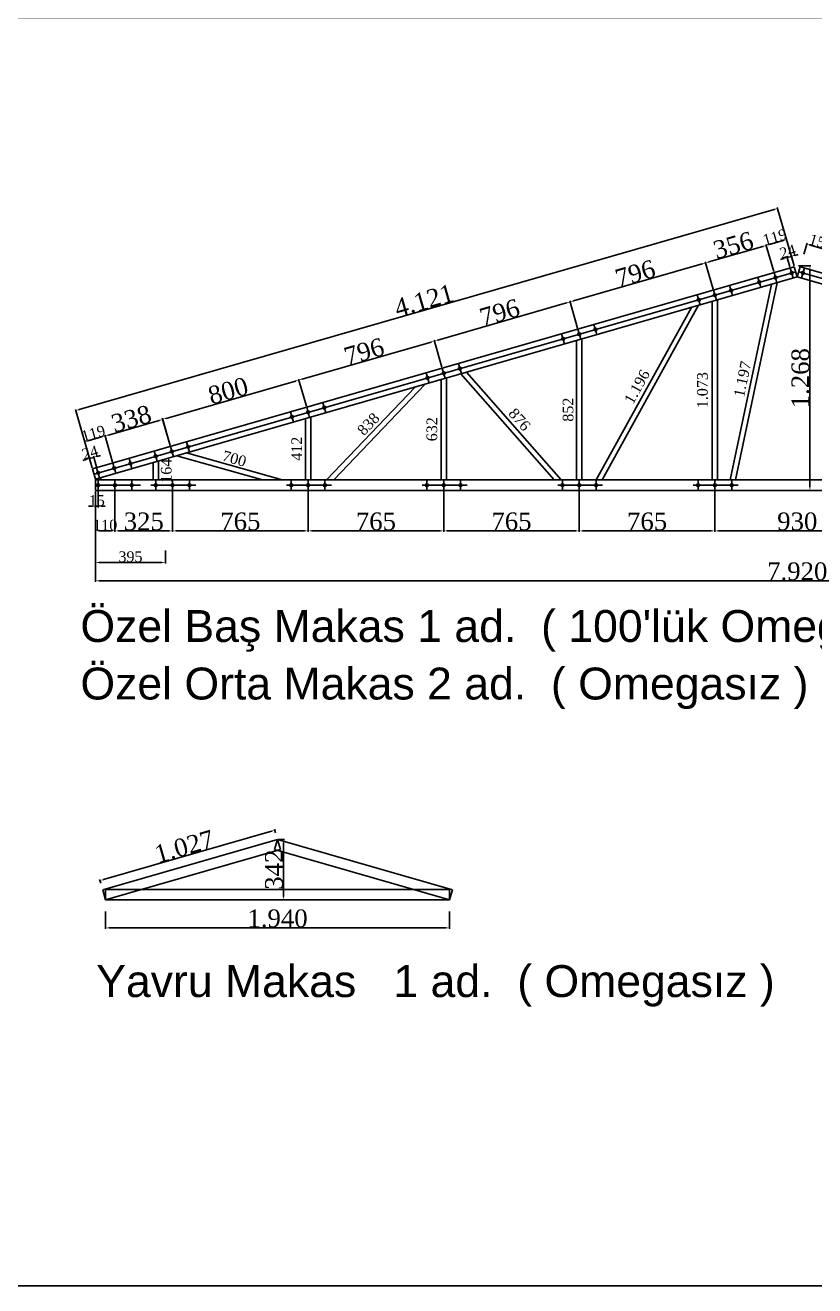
# Model space of a CAD drawing. Header units: millimetres. Extents: x 204298 to 220821, y -217696 to -203281.
# Drawn here: x 210951 to 215406, y -217696 to -210581 of the extents above; entities that cross this region are included whole.
import ezdxf

# ---------------------------------------------------------------- set-up
doc = ezdxf.new("R2010")
doc.units = ezdxf.units.MM
doc.header["$MEASUREMENT"] = 0
for name, color, linetype in [('Block1', 255, 'Continuous'), ('ZEMİN', 191, 'Continuous'), ('ÖLÇÜLENDİRME', 121, 'Continuous')]:
    doc.layers.add(name, color=color, linetype=linetype)
doc.styles.add('133', font='times.ttf')
doc.styles.get("Standard").update_dxf_attribs({"font": 'arial.ttf'})
doc.dimstyles.new('MAKAS', dxfattribs={"dimscale": 20, "dimtxt": 1.3, "dimasz": 1, "dimexe": 0.3, "dimexo": 0.3, "dimgap": 0.1, "dimtad": 1, "dimrnd": 1, "dimzin": 12, "dimdsep": 46, "dimlunit": 6, "dimtxsty": '133', "dimcen": 0.8, "dimdle": 0.0005, "dimclrd": 4, "dimclre": 6, "dimclrt": 2, "dimazin": 3, "dimtfac": 1, "dimtmove": 0, "dimatfit": 2, "dimldrblk": 'DOTSMALL', "dimfxl": 0, "dimtolj": 1, "dimtzin": 0, "dimarcsym": 0})
doc.dimstyles.new('makas 1', dxfattribs={"dimscale": 20, "dimtxt": 3, "dimasz": 1.2, "dimexe": 0.3, "dimexo": 0.3, "dimgap": 0.1, "dimtad": 1, "dimrnd": 1, "dimzin": 12, "dimdsep": 46, "dimlunit": 6, "dimtxsty": '133', "dimblk": 'NONE', "dimcen": 0.8, "dimdle": 0.0005, "dimse1": 1, "dimse2": 1, "dimsd1": 1, "dimsd2": 1, "dimclrd": 105, "dimclre": 42, "dimclrt": 2, "dimazin": 3, "dimtfac": 1, "dimtmove": 0, "dimatfit": 2, "dimldrblk": 'NONE', "dimfxl": 0, "dimtolj": 1, "dimtzin": 0, "dimarcsym": 0})

# ---------------------------------------------------------------- blocks, each defined once
blk = doc.blocks.new('*D7314')
at = {"layer": 'Defpoints', "color": 0}
for p in [(211330.6, -213085.2), (211337, -213020), (211353.9, -213078.4)]:
    blk.add_point(p, dxfattribs=at)
at = {"layer": 'ÖLÇÜLENDİRME', "color": 6, "lineweight": -2, "ltscale": 0.5}
for p, q in [((211352.2, -213072.7), (211335.3, -213014.2)), ((211328.9, -213079.4), (211312, -213020.9))]:
    blk.add_line(p, q, dxfattribs=at)
at = {"layer": 'ÖLÇÜLENDİRME', "color": 4, "lineweight": -2, "ltscale": 0.5}
for p, q in [((211356.2, -213014.4), (211375.4, -213008.9)), ((211294.5, -213032.2), (211275.3, -213037.8)), ((211313.7, -213026.7), (211337, -213020))]:
    blk.add_line(p, q, dxfattribs=at)
at = {"layer": 'ÖLÇÜLENDİRME', "color": 4}
for points in [[(211355.3, -213011.2), (211357.2, -213017.6), (211337, -213020)], [(211295.4, -213035.4), (211293.6, -213029), (211313.7, -213026.7)]]:
    blk.add_solid(points, dxfattribs=at)
at = {"layer": 'ÖLÇÜLENDİRME', "color": 2, "insert": (211316.5, -212992.6), "char_height": 60, "attachment_point": 5, "rotation": 16.0764, "style": '133'}
blk.add_mtext('\\A1;24', dxfattribs=at)
blk = doc.blocks.new('_DotSmall')
at = {"color": 0, "linetype": 'ByBlock', "const_width": 0.5}
blk.add_lwpolyline([(-0.0625, 0, 1), (0.0625, 0, 1)], format="xyb", close=True, dxfattribs=at)
blk = doc.blocks.new('*D7315')
at = {"layer": 'Defpoints', "color": 0}
for p in [(211401.1, -212899.5), (211330.6, -213085.2), (211445.1, -213052.1)]:
    blk.add_point(p, dxfattribs=at)
at = {"layer": 'ÖLÇÜLENDİRME', "color": 6, "lineweight": -2, "ltscale": 0.5}
for p, q in [((211328.9, -213079.4), (211284.9, -212926.7)), ((211443.5, -213046.4), (211399.5, -212893.7))]:
    blk.add_line(p, q, dxfattribs=at)
at = {"layer": 'ÖLÇÜLENDİRME', "color": 4, "lineweight": -2, "ltscale": 0.5}
blk.add_line((211305.8, -212927), (211381.9, -212905), dxfattribs=at)
at = {"layer": 'ÖLÇÜLENDİRME', "color": 4}
for points in [[(211304.8, -212923.7), (211306.7, -212930.2), (211286.6, -212932.5)], [(211382.9, -212908.2), (211381, -212901.8), (211401.1, -212899.5)]]:
    blk.add_solid(points, dxfattribs=at)
at = {"layer": 'ÖLÇÜLENDİRME', "color": 2, "insert": (211334.8, -212884.7), "char_height": 60, "attachment_point": 5, "rotation": 16.0764, "style": '133'}
blk.add_mtext('\\A1;119', dxfattribs=at)
blk = doc.blocks.new('*D7316')
at = {"layer": 'Defpoints', "color": 0}
for p in [(211726.1, -212805.8), (211770.1, -212958.5), (211445.1, -213052.1)]:
    blk.add_point(p, dxfattribs=at)
at = {"layer": 'ÖLÇÜLENDİRME', "color": 6, "lineweight": -2, "ltscale": 0.5}
for p, q in [((211768.5, -212952.7), (211724.5, -212800)), ((211443.5, -213046.4), (211399.5, -212893.7))]:
    blk.add_line(p, q, dxfattribs=at)
at = {"layer": 'ÖLÇÜLENDİRME', "color": 4, "lineweight": -2, "ltscale": 0.5}
blk.add_line((211420.4, -212893.9), (211706.9, -212811.3), dxfattribs=at)
at = {"layer": 'ÖLÇÜLENDİRME', "color": 4}
for points in [[(211707.9, -212814.5), (211706, -212808.1), (211726.1, -212805.8)], [(211419.4, -212890.7), (211421.3, -212897.1), (211401.1, -212899.5)]]:
    blk.add_solid(points, dxfattribs=at)
at = {"layer": 'ÖLÇÜLENDİRME', "color": 2, "insert": (211549, -212801.9), "char_height": 100, "attachment_point": 5, "rotation": 16.0764, "style": '133'}
blk.add_mtext('\\A1;338', dxfattribs=at)
blk = doc.blocks.new('*D7317')
at = {"layer": 'Defpoints', "color": 0}
for p in [(212494.8, -212583.9), (212538.9, -212736.9), (211770.1, -212958.5)]:
    blk.add_point(p, dxfattribs=at)
at = {"layer": 'ÖLÇÜLENDİRME', "color": 4, "lineweight": -2, "ltscale": 0.5}
blk.add_line((211745.3, -212799.9), (212475.5, -212589.4), dxfattribs=at)
at = {"layer": 'ÖLÇÜLENDİRME', "color": 6, "lineweight": -2, "ltscale": 0.5}
for p, q in [((212537.2, -212731.2), (212493.1, -212578.1)), ((211768.5, -212952.7), (211724.4, -212799.7))]:
    blk.add_line(p, q, dxfattribs=at)
at = {"layer": 'ÖLÇÜLENDİRME', "color": 4}
for points in [[(212476.5, -212592.6), (212474.6, -212586.2), (212494.8, -212583.9)], [(211744.3, -212796.7), (211746.2, -212803.1), (211726, -212805.4)]]:
    blk.add_solid(points, dxfattribs=at)
at = {"layer": 'ÖLÇÜLENDİRME', "color": 2, "insert": (212095.8, -212644), "char_height": 100, "attachment_point": 5, "rotation": 16.0764, "style": '133'}
blk.add_mtext('\\A1;800', dxfattribs=at)
blk = doc.blocks.new('*D7318')
at = {"layer": 'Defpoints', "color": 0}
for p in [(213259.8, -212363.4), (213303.9, -212516.5), (212538.9, -212736.9)]:
    blk.add_point(p, dxfattribs=at)
at = {"layer": 'ÖLÇÜLENDİRME', "color": 4, "lineweight": -2, "ltscale": 0.5}
blk.add_line((212514, -212578.3), (213240.5, -212369), dxfattribs=at)
at = {"layer": 'ÖLÇÜLENDİRME', "color": 6, "lineweight": -2, "ltscale": 0.5}
for p, q in [((213302.2, -212510.7), (213258.1, -212357.7)), ((212537.2, -212731.2), (212493.1, -212578.1))]:
    blk.add_line(p, q, dxfattribs=at)
at = {"layer": 'ÖLÇÜLENDİRME', "color": 4}
for points in [[(213241.5, -212372.2), (213239.6, -212365.8), (213259.8, -212363.4)], [(212513, -212575.1), (212514.9, -212581.6), (212494.8, -212583.9)]]:
    blk.add_solid(points, dxfattribs=at)
at = {"layer": 'ÖLÇÜLENDİRME', "color": 2, "insert": (212862.6, -212422.8), "char_height": 100, "attachment_point": 5, "rotation": 16.0764, "style": '133'}
blk.add_mtext('\\A1;796', dxfattribs=at)
blk = doc.blocks.new('*D7319')
at = {"layer": 'Defpoints', "color": 0}
for p in [(214024.8, -212143), (214068.9, -212296), (213303.9, -212516.5)]:
    blk.add_point(p, dxfattribs=at)
at = {"layer": 'ÖLÇÜLENDİRME', "color": 4, "lineweight": -2, "ltscale": 0.5}
blk.add_line((213279, -212357.9), (214005.5, -212148.5), dxfattribs=at)
at = {"layer": 'ÖLÇÜLENDİRME', "color": 6, "lineweight": -2, "ltscale": 0.5}
for p, q in [((214067.2, -212290.2), (214023.1, -212137.2)), ((213302.2, -212510.7), (213258.1, -212357.7))]:
    blk.add_line(p, q, dxfattribs=at)
at = {"layer": 'ÖLÇÜLENDİRME', "color": 4}
for points in [[(214006.5, -212151.7), (214004.6, -212145.3), (214024.8, -212143)], [(213278, -212354.7), (213279.9, -212361.1), (213259.8, -212363.4)]]:
    blk.add_solid(points, dxfattribs=at)
at = {"layer": 'ÖLÇÜLENDİRME', "color": 2, "insert": (213627.6, -212202.4), "char_height": 100, "attachment_point": 5, "rotation": 16.0764, "style": '133'}
blk.add_mtext('\\A1;796', dxfattribs=at)
blk = doc.blocks.new('*D7320')
at = {"layer": 'Defpoints', "color": 0}
for p in [(214789.8, -211922.5), (214833.9, -212075.5), (214068.9, -212296)]:
    blk.add_point(p, dxfattribs=at)
at = {"layer": 'ÖLÇÜLENDİRME', "color": 4, "lineweight": -2, "ltscale": 0.5}
blk.add_line((214044, -212137.4), (214770.5, -211928), dxfattribs=at)
at = {"layer": 'ÖLÇÜLENDİRME', "color": 6, "lineweight": -2, "ltscale": 0.5}
for p, q in [((214832.2, -212069.8), (214788.1, -211916.7)), ((214067.2, -212290.2), (214023.1, -212137.2))]:
    blk.add_line(p, q, dxfattribs=at)
at = {"layer": 'ÖLÇÜLENDİRME', "color": 4}
for points in [[(214771.5, -211931.2), (214769.6, -211924.8), (214789.8, -211922.5)], [(214043, -212134.2), (214044.9, -212140.6), (214024.8, -212143)]]:
    blk.add_solid(points, dxfattribs=at)
at = {"layer": 'ÖLÇÜLENDİRME', "color": 2, "insert": (214392.6, -211981.9), "char_height": 100, "attachment_point": 5, "rotation": 16.0764, "style": '133'}
blk.add_mtext('\\A1;796', dxfattribs=at)
blk = doc.blocks.new('*D7321')
at = {"layer": 'Defpoints', "color": 0}
for p in [(215131.9, -211823.9), (215176, -211977), (214833.9, -212075.5)]:
    blk.add_point(p, dxfattribs=at)
at = {"layer": 'ÖLÇÜLENDİRME', "color": 4, "lineweight": -2, "ltscale": 0.5}
blk.add_line((214809, -211917), (215112.6, -211829.4), dxfattribs=at)
at = {"layer": 'ÖLÇÜLENDİRME', "color": 6, "lineweight": -2, "ltscale": 0.5}
for p, q in [((215174.3, -211971.2), (215130.2, -211818.1)), ((214832.2, -212069.8), (214788.1, -211916.7))]:
    blk.add_line(p, q, dxfattribs=at)
at = {"layer": 'ÖLÇÜLENDİRME', "color": 4}
for points in [[(215113.6, -211832.6), (215111.7, -211826.2), (215131.9, -211823.9)], [(214808, -211913.8), (214809.9, -211920.2), (214789.8, -211922.5)]]:
    blk.add_solid(points, dxfattribs=at)
at = {"layer": 'ÖLÇÜLENDİRME', "color": 2, "insert": (214946.2, -211822.5), "char_height": 100, "attachment_point": 5, "rotation": 16.0764, "style": '133'}
blk.add_mtext('\\A1;356', dxfattribs=at)
blk = doc.blocks.new('*D7322')
at = {"layer": 'Defpoints', "color": 0}
for p in [(215246.6, -211791.3), (215290.6, -211943.9), (215176, -211977)]:
    blk.add_point(p, dxfattribs=at)
at = {"layer": 'ÖLÇÜLENDİRME', "color": 4, "lineweight": -2, "ltscale": 0.5}
blk.add_line((215151.2, -211818.7), (215227.3, -211796.8), dxfattribs=at)
at = {"layer": 'ÖLÇÜLENDİRME', "color": 6, "lineweight": -2, "ltscale": 0.5}
for p, q in [((215288.9, -211938.2), (215244.9, -211785.5)), ((215174.3, -211971.2), (215130.3, -211818.5))]:
    blk.add_line(p, q, dxfattribs=at)
at = {"layer": 'ÖLÇÜLENDİRME', "color": 4}
for points in [[(215228.3, -211800), (215226.4, -211793.6), (215246.6, -211791.3)], [(215150.3, -211815.5), (215152.1, -211821.9), (215132, -211824.3)]]:
    blk.add_solid(points, dxfattribs=at)
at = {"layer": 'ÖLÇÜLENDİRME', "color": 2, "insert": (215180.2, -211776.5), "char_height": 60, "attachment_point": 5, "rotation": 16.0764, "style": '133'}
blk.add_mtext('\\A1;119', dxfattribs=at)
blk = doc.blocks.new('*D7323')
at = {"layer": 'Defpoints', "color": 0}
for p in [(215273.7, -211885.5), (215290.6, -211943.9), (215267.2, -211950.6)]:
    blk.add_point(p, dxfattribs=at)
at = {"layer": 'ÖLÇÜLENDİRME', "color": 4, "lineweight": -2, "ltscale": 0.5}
for p, q in [((215292.9, -211879.9), (215312.1, -211874.4)), ((215231.2, -211897.7), (215212, -211903.3)), ((215250.4, -211892.2), (215273.7, -211885.5))]:
    blk.add_line(p, q, dxfattribs=at)
at = {"layer": 'ÖLÇÜLENDİRME', "color": 6, "lineweight": -2, "ltscale": 0.5}
for p, q in [((215265.6, -211944.9), (215248.7, -211886.4)), ((215288.9, -211938.2), (215272, -211879.7))]:
    blk.add_line(p, q, dxfattribs=at)
at = {"layer": 'ÖLÇÜLENDİRME', "color": 4}
for points in [[(215292, -211876.7), (215293.8, -211883.1), (215273.7, -211885.5)], [(215232.1, -211900.9), (215230.3, -211894.5), (215250.4, -211892.2)]]:
    blk.add_solid(points, dxfattribs=at)
at = {"layer": 'ÖLÇÜLENDİRME', "color": 2, "insert": (215253.2, -211858.1), "char_height": 60, "attachment_point": 5, "rotation": 16.0764, "style": '133'}
blk.add_mtext('\\A1;24', dxfattribs=at)
blk = doc.blocks.new('*D7324')
at = {"layer": 'Defpoints', "color": 0}
for p in [(215290.6, -211943.9), (211235.7, -212756), (211330.6, -213085.2)]:
    blk.add_point(p, dxfattribs=at)
at = {"layer": 'ÖLÇÜLENDİRME', "color": 4, "lineweight": -2, "ltscale": 0.5}
blk.add_line((215176.5, -211620.4), (211254.9, -212750.5), dxfattribs=at)
at = {"layer": 'ÖLÇÜLENDİRME', "color": 6, "lineweight": -2, "ltscale": 0.5}
for p, q in [((215288.9, -211938.2), (215194, -211609)), ((211328.9, -213079.4), (211234, -212750.3))]:
    blk.add_line(p, q, dxfattribs=at)
at = {"layer": 'ÖLÇÜLENDİRME', "color": 4}
for points in [[(215177.4, -211623.6), (215175.6, -211617.1), (215195.7, -211614.8)], [(211254, -212747.3), (211255.8, -212753.7), (211235.7, -212756)]]:
    blk.add_solid(points, dxfattribs=at)
at = {"layer": 'ÖLÇÜLENDİRME', "color": 2, "insert": (213201.1, -212134.6), "char_height": 100, "attachment_point": 5, "rotation": 16.0764, "style": '133'}
blk.add_mtext('\\A1;4.121', dxfattribs=at)
blk = doc.blocks.new('*D7325')
at = {"layer": 'Defpoints', "color": 0}
for p in [(211347.2, -213207.3), (211362.2, -213207.3), (211362.2, -213296.2)]:
    blk.add_point(p, dxfattribs=at)
at = {"layer": 'ÖLÇÜLENDİRME', "color": 6, "lineweight": -2, "ltscale": 0.5}
for p, q in [((211347.2, -213213.3), (211347.2, -213302.2)), ((211362.2, -213213.3), (211362.2, -213302.2))]:
    blk.add_line(p, q, dxfattribs=at)
at = {"layer": 'ÖLÇÜLENDİRME', "color": 4, "lineweight": -2, "ltscale": 0.5}
for p, q in [((211327.2, -213296.2), (211307.2, -213296.2)), ((211347.2, -213296.2), (211362.2, -213296.2)), ((211382.2, -213296.2), (211402.2, -213296.2))]:
    blk.add_line(p, q, dxfattribs=at)
at = {"layer": 'ÖLÇÜLENDİRME', "color": 4}
for points in [[(211327.2, -213299.6), (211327.2, -213292.9), (211347.2, -213296.2)], [(211382.2, -213292.9), (211382.2, -213299.6), (211362.2, -213296.2)]]:
    blk.add_solid(points, dxfattribs=at)
at = {"layer": 'ÖLÇÜLENDİRME', "color": 2, "insert": (211354.7, -213263.8), "char_height": 60, "attachment_point": 5, "style": '133'}
blk.add_mtext('\\A1;15', dxfattribs=at)
blk = doc.blocks.new('*D7326')
at = {"layer": 'Defpoints', "color": 0}
for p in [(211347.2, -213207.3), (211457.2, -213207.3), (211457.2, -213434.9)]:
    blk.add_point(p, dxfattribs=at)
at = {"layer": 'ÖLÇÜLENDİRME', "color": 6, "lineweight": -2, "ltscale": 0.5}
for p, q in [((211347.2, -213213.3), (211347.2, -213440.9)), ((211457.2, -213213.3), (211457.2, -213440.9))]:
    blk.add_line(p, q, dxfattribs=at)
at = {"layer": 'ÖLÇÜLENDİRME', "color": 4, "lineweight": -2, "ltscale": 0.5}
blk.add_line((211367.2, -213434.9), (211437.2, -213434.9), dxfattribs=at)
at = {"layer": 'ÖLÇÜLENDİRME', "color": 4}
for points in [[(211367.2, -213431.6), (211367.2, -213438.2), (211347.2, -213434.9)], [(211437.2, -213438.2), (211437.2, -213431.6), (211457.2, -213434.9)]]:
    blk.add_solid(points, dxfattribs=at)
at = {"layer": 'ÖLÇÜLENDİRME', "color": 2, "insert": (211402.2, -213402.4), "char_height": 60, "attachment_point": 5, "style": '133'}
blk.add_mtext('\\A1;110', dxfattribs=at)
blk = doc.blocks.new('*D7327')
at = {"layer": 'Defpoints', "color": 0}
for p in [(211457.2, -213207.3), (211782.2, -213207.3), (211782.2, -213434.9)]:
    blk.add_point(p, dxfattribs=at)
at = {"layer": 'ÖLÇÜLENDİRME', "color": 6, "lineweight": -2, "ltscale": 0.5}
for p, q in [((211457.2, -213213.3), (211457.2, -213440.9)), ((211782.2, -213213.3), (211782.2, -213440.9))]:
    blk.add_line(p, q, dxfattribs=at)
at = {"layer": 'ÖLÇÜLENDİRME', "color": 4, "lineweight": -2, "ltscale": 0.5}
blk.add_line((211477.2, -213434.9), (211762.2, -213434.9), dxfattribs=at)
at = {"layer": 'ÖLÇÜLENDİRME', "color": 4}
for points in [[(211477.2, -213431.6), (211477.2, -213438.2), (211457.2, -213434.9)], [(211762.2, -213438.2), (211762.2, -213431.6), (211782.2, -213434.9)]]:
    blk.add_solid(points, dxfattribs=at)
at = {"layer": 'ÖLÇÜLENDİRME', "color": 2, "insert": (211619.7, -213382.1), "char_height": 100, "attachment_point": 5, "style": '133'}
blk.add_mtext('\\A1;325', dxfattribs=at)
blk = doc.blocks.new('*D7328')
at = {"layer": 'Defpoints', "color": 0}
for p in [(211782.2, -213207.3), (212547.2, -213207.3), (212547.2, -213434.9)]:
    blk.add_point(p, dxfattribs=at)
at = {"layer": 'ÖLÇÜLENDİRME', "color": 6, "lineweight": -2, "ltscale": 0.5}
for p, q in [((211782.2, -213213.3), (211782.2, -213440.9)), ((212547.2, -213213.3), (212547.2, -213440.9))]:
    blk.add_line(p, q, dxfattribs=at)
at = {"layer": 'ÖLÇÜLENDİRME', "color": 4, "lineweight": -2, "ltscale": 0.5}
blk.add_line((211802.2, -213434.9), (212527.2, -213434.9), dxfattribs=at)
at = {"layer": 'ÖLÇÜLENDİRME', "color": 4}
for points in [[(211802.2, -213431.6), (211802.2, -213438.2), (211782.2, -213434.9)], [(212527.2, -213438.2), (212527.2, -213431.6), (212547.2, -213434.9)]]:
    blk.add_solid(points, dxfattribs=at)
at = {"layer": 'ÖLÇÜLENDİRME', "color": 2, "insert": (212164.7, -213382), "char_height": 100, "attachment_point": 5, "style": '133'}
blk.add_mtext('\\A1;765', dxfattribs=at)
blk = doc.blocks.new('*D7329')
at = {"layer": 'Defpoints', "color": 0}
for p in [(212547.2, -213207.3), (213312.2, -213207.3), (213312.2, -213434.9)]:
    blk.add_point(p, dxfattribs=at)
at = {"layer": 'ÖLÇÜLENDİRME', "color": 6, "lineweight": -2, "ltscale": 0.5}
for p, q in [((212547.2, -213213.3), (212547.2, -213440.9)), ((213312.2, -213213.3), (213312.2, -213440.9))]:
    blk.add_line(p, q, dxfattribs=at)
at = {"layer": 'ÖLÇÜLENDİRME', "color": 4, "lineweight": -2, "ltscale": 0.5}
blk.add_line((212567.2, -213434.9), (213292.2, -213434.9), dxfattribs=at)
at = {"layer": 'ÖLÇÜLENDİRME', "color": 4}
for points in [[(212567.2, -213431.6), (212567.2, -213438.2), (212547.2, -213434.9)], [(213292.2, -213438.2), (213292.2, -213431.6), (213312.2, -213434.9)]]:
    blk.add_solid(points, dxfattribs=at)
at = {"layer": 'ÖLÇÜLENDİRME', "color": 2, "insert": (212929.7, -213382), "char_height": 100, "attachment_point": 5, "style": '133'}
blk.add_mtext('\\A1;765', dxfattribs=at)
blk = doc.blocks.new('*D7330')
at = {"layer": 'Defpoints', "color": 0}
for p in [(213312.2, -213207.3), (214077.2, -213207.3), (214077.2, -213434.9)]:
    blk.add_point(p, dxfattribs=at)
at = {"layer": 'ÖLÇÜLENDİRME', "color": 6, "lineweight": -2, "ltscale": 0.5}
for p, q in [((213312.2, -213213.3), (213312.2, -213440.9)), ((214077.2, -213213.3), (214077.2, -213440.9))]:
    blk.add_line(p, q, dxfattribs=at)
at = {"layer": 'ÖLÇÜLENDİRME', "color": 4, "lineweight": -2, "ltscale": 0.5}
blk.add_line((213332.2, -213434.9), (214057.2, -213434.9), dxfattribs=at)
at = {"layer": 'ÖLÇÜLENDİRME', "color": 4}
for points in [[(213332.2, -213431.6), (213332.2, -213438.2), (213312.2, -213434.9)], [(214057.2, -213438.2), (214057.2, -213431.6), (214077.2, -213434.9)]]:
    blk.add_solid(points, dxfattribs=at)
at = {"layer": 'ÖLÇÜLENDİRME', "color": 2, "insert": (213694.7, -213382), "char_height": 100, "attachment_point": 5, "style": '133'}
blk.add_mtext('\\A1;765', dxfattribs=at)
blk = doc.blocks.new('*D7331')
at = {"layer": 'Defpoints', "color": 0}
for p in [(214077.2, -213207.3), (214842.2, -213207.3), (214842.2, -213434.9)]:
    blk.add_point(p, dxfattribs=at)
at = {"layer": 'ÖLÇÜLENDİRME', "color": 6, "lineweight": -2, "ltscale": 0.5}
for p, q in [((214077.2, -213213.3), (214077.2, -213440.9)), ((214842.2, -213213.3), (214842.2, -213440.9))]:
    blk.add_line(p, q, dxfattribs=at)
at = {"layer": 'ÖLÇÜLENDİRME', "color": 4, "lineweight": -2, "ltscale": 0.5}
blk.add_line((214097.2, -213434.9), (214822.2, -213434.9), dxfattribs=at)
at = {"layer": 'ÖLÇÜLENDİRME', "color": 4}
for points in [[(214097.2, -213431.6), (214097.2, -213438.2), (214077.2, -213434.9)], [(214822.2, -213438.2), (214822.2, -213431.6), (214842.2, -213434.9)]]:
    blk.add_solid(points, dxfattribs=at)
at = {"layer": 'ÖLÇÜLENDİRME', "color": 2, "insert": (214459.7, -213382), "char_height": 100, "attachment_point": 5, "style": '133'}
blk.add_mtext('\\A1;765', dxfattribs=at)
blk = doc.blocks.new('*D7332')
at = {"layer": 'Defpoints', "color": 0}
for p in [(214842.2, -213207.3), (215772.2, -213260.7), (215772.2, -213434.9)]:
    blk.add_point(p, dxfattribs=at)
at = {"layer": 'ÖLÇÜLENDİRME', "color": 6, "lineweight": -2, "ltscale": 0.5}
for p, q in [((214842.2, -213213.3), (214842.2, -213440.9)), ((215772.2, -213266.7), (215772.2, -213440.9))]:
    blk.add_line(p, q, dxfattribs=at)
at = {"layer": 'ÖLÇÜLENDİRME', "color": 4, "lineweight": -2, "ltscale": 0.5}
blk.add_line((214862.2, -213434.9), (215752.2, -213434.9), dxfattribs=at)
at = {"layer": 'ÖLÇÜLENDİRME', "color": 4}
for points in [[(214862.2, -213431.6), (214862.2, -213438.2), (214842.2, -213434.9)], [(215752.2, -213438.2), (215752.2, -213431.6), (215772.2, -213434.9)]]:
    blk.add_solid(points, dxfattribs=at)
at = {"layer": 'ÖLÇÜLENDİRME', "color": 2, "insert": (215307.2, -213382), "char_height": 100, "attachment_point": 5, "style": '133'}
blk.add_mtext('\\A1;930', dxfattribs=at)
blk = doc.blocks.new('*D7333')
at = {"layer": 'Defpoints', "color": 0}
for p in [(211347.2, -213539.3), (211742.2, -213539.3), (211742.2, -213613.7)]:
    blk.add_point(p, dxfattribs=at)
at = {"layer": 'ÖLÇÜLENDİRME', "color": 6, "lineweight": -2, "ltscale": 0.5}
for p, q in [((211347.2, -213545.3), (211347.2, -213619.7)), ((211742.2, -213545.3), (211742.2, -213619.7))]:
    blk.add_line(p, q, dxfattribs=at)
at = {"layer": 'ÖLÇÜLENDİRME', "color": 4, "lineweight": -2, "ltscale": 0.5}
blk.add_line((211367.2, -213613.7), (211722.2, -213613.7), dxfattribs=at)
at = {"layer": 'ÖLÇÜLENDİRME', "color": 4}
for points in [[(211367.2, -213610.4), (211367.2, -213617.1), (211347.2, -213613.7)], [(211722.2, -213617.1), (211722.2, -213610.4), (211742.2, -213613.7)]]:
    blk.add_solid(points, dxfattribs=at)
at = {"layer": 'ÖLÇÜLENDİRME', "color": 2, "insert": (211544.7, -213581.2), "char_height": 60, "attachment_point": 5, "style": '133'}
blk.add_mtext('\\A1;395', dxfattribs=at)
blk = doc.blocks.new('*D7334')
at = {"layer": 'Defpoints', "color": 0}
for p in [(211347.2, -213349.7), (219267.2, -213327.1), (219267.2, -213716.9)]:
    blk.add_point(p, dxfattribs=at)
at = {"layer": 'ÖLÇÜLENDİRME', "color": 6, "lineweight": -2, "ltscale": 0.5}
for p, q in [((211347.2, -213355.7), (211347.2, -213722.9)), ((219267.2, -213333.1), (219267.2, -213722.9))]:
    blk.add_line(p, q, dxfattribs=at)
at = {"layer": 'ÖLÇÜLENDİRME', "color": 4, "lineweight": -2, "ltscale": 0.5}
blk.add_line((211367.2, -213716.9), (219247.2, -213716.9), dxfattribs=at)
at = {"layer": 'ÖLÇÜLENDİRME', "color": 4}
for points in [[(211367.2, -213713.6), (211367.2, -213720.2), (211347.2, -213716.9)], [(219247.2, -213720.2), (219247.2, -213713.6), (219267.2, -213716.9)]]:
    blk.add_solid(points, dxfattribs=at)
at = {"layer": 'ÖLÇÜLENDİRME', "color": 2, "insert": (215307.2, -213664), "char_height": 100, "attachment_point": 5, "style": '133'}
blk.add_mtext('\\A1;7.920', dxfattribs=at)
blk = doc.blocks.new('*D7335')
at = {"layer": 'Defpoints', "color": 0}
for p in [(211687.2, -213013.6), (211687.2, -213177.3), (211779.3, -213177.3)]:
    blk.add_point(p, dxfattribs=at)
at = {"layer": 'Block1', "color": 2, "insert": (211746.8, -213095.4), "char_height": 60, "attachment_point": 5, "rotation": 90.00004, "style": '133'}
blk.add_mtext('\\A1;164', dxfattribs=at)
blk = doc.blocks.new('_None')
blk = doc.blocks.new('*D7336')
at = {"layer": 'Defpoints', "color": 0}
for p in [(211778.5, -212987.3), (211785.1, -212963.8), (212452.2, -213177.3)]:
    blk.add_point(p, dxfattribs=at)
at = {"layer": 'Block1', "color": 2, "insert": (212130.8, -213027.5), "char_height": 60, "attachment_point": 5, "rotation": 344.25307, "style": '133'}
blk.add_mtext('\\A1;700', dxfattribs=at)
blk = doc.blocks.new('*D7337')
at = {"layer": 'Defpoints', "color": 0}
for p in [(212514.6, -212765.8), (212547.2, -212765.8), (212547.2, -213177.3)]:
    blk.add_point(p, dxfattribs=at)
at = {"layer": 'Block1', "color": 2, "insert": (212482.7, -212971.5), "char_height": 60, "attachment_point": 5, "rotation": 90, "style": '133'}
blk.add_mtext('\\A1;412', dxfattribs=at)
blk = doc.blocks.new('*D7338')
at = {"layer": 'Defpoints', "color": 0}
for p in [(213199.9, -212551.6), (213220.9, -212571.6), (212642.2, -213177.3)]:
    blk.add_point(p, dxfattribs=at)
at = {"layer": 'Block1', "color": 2, "insert": (212887.1, -212832), "char_height": 60, "attachment_point": 5, "rotation": 46.30332, "style": '133'}
blk.add_mtext('\\A1;838', dxfattribs=at)
blk = doc.blocks.new('*D7339')
at = {"layer": 'Defpoints', "color": 0}
for p in [(213278.2, -212545.3), (213312.2, -212545.3), (213312.2, -213177.3)]:
    blk.add_point(p, dxfattribs=at)
at = {"layer": 'Block1', "color": 2, "insert": (213245.7, -212861.3), "char_height": 60, "attachment_point": 5, "rotation": 90, "style": '133'}
blk.add_mtext('\\A1;632', dxfattribs=at)
blk = doc.blocks.new('*D7340')
at = {"layer": 'Defpoints', "color": 0}
for p in [(213403.5, -212519), (213426.3, -212498.9), (213982.2, -213177.3)]:
    blk.add_point(p, dxfattribs=at)
at = {"layer": 'Block1', "color": 2, "insert": (213740.1, -212806.6), "char_height": 60, "attachment_point": 5, "rotation": 311.31995, "style": '133'}
blk.add_mtext('\\A1;876', dxfattribs=at)
blk = doc.blocks.new('*D7341')
at = {"layer": 'Defpoints', "color": 0}
for p in [(214046.7, -212324.8), (214077.2, -212324.8), (214077.2, -213177.3)]:
    blk.add_point(p, dxfattribs=at)
at = {"layer": 'Block1', "color": 2, "insert": (214014.2, -212751), "char_height": 60, "attachment_point": 5, "rotation": 90, "style": '133'}
blk.add_mtext('\\A1;852', dxfattribs=at)
blk = doc.blocks.new('*D7342')
at = {"layer": 'Defpoints', "color": 0}
for p in [(214721.2, -212114.3), (214750.9, -212130.7), (214172.2, -213177.3)]:
    blk.add_point(p, dxfattribs=at)
at = {"layer": 'Block1', "color": 2, "insert": (214403.4, -212621.8), "char_height": 60, "attachment_point": 5, "rotation": 61.05947, "style": '133'}
blk.add_mtext('\\A1;1.196', dxfattribs=at)
blk = doc.blocks.new('*D7343')
at = {"layer": 'Defpoints', "color": 0}
for p in [(214805.3, -212104.4), (214842.2, -212104.4), (214842.2, -213177.3)]:
    blk.add_point(p, dxfattribs=at)
at = {"layer": 'Block1', "color": 2, "insert": (214772.7, -212640.8), "char_height": 60, "attachment_point": 5, "rotation": 90, "style": '133'}
blk.add_mtext('\\A1;1.073', dxfattribs=at)
blk = doc.blocks.new('*D7344')
at = {"layer": 'Defpoints', "color": 0}
for p in [(215184.3, -212005.8), (214906.6, -213170.8), (214937.2, -213177.3)]:
    blk.add_point(p, dxfattribs=at)
at = {"layer": 'ZEMİN', "color": 2, "insert": (214998.3, -212578.3), "char_height": 60, "attachment_point": 5, "rotation": 78.0892, "style": '133'}
blk.add_mtext('\\A1;1.197', dxfattribs=at)
blk = doc.blocks.new('*D7363')
at = {"layer": 'Defpoints', "color": 0}
for p in [(215307.2, -211939.1), (215378.4, -211939.1), (215307.2, -213207.3)]:
    blk.add_point(p, dxfattribs=at)
at = {"layer": 'ÖLÇÜLENDİRME', "color": 6, "lineweight": -2, "ltscale": 0.5}
for p, q in [((215313.2, -211939.1), (215384.4, -211939.1)), ((215313.2, -213207.3), (215384.4, -213207.3))]:
    blk.add_line(p, q, dxfattribs=at)
at = {"layer": 'ÖLÇÜLENDİRME', "color": 4, "lineweight": -2, "ltscale": 0.5}
blk.add_line((215378.4, -213187.3), (215378.4, -211959.1), dxfattribs=at)
at = {"layer": 'ÖLÇÜLENDİRME', "color": 4}
for points in [[(215381.8, -211959.1), (215375.1, -211959.1), (215378.4, -211939.1)], [(215375.1, -213187.3), (215381.8, -213187.3), (215378.4, -213207.3)]]:
    blk.add_solid(points, dxfattribs=at)
at = {"layer": 'ÖLÇÜLENDİRME', "color": 2, "insert": (215325.5, -212573.2), "char_height": 100, "attachment_point": 5, "rotation": 90, "style": '133'}
blk.add_mtext('\\A1;1.268', dxfattribs=at)
blk = doc.blocks.new('*D7364')
at = {"layer": 'Defpoints', "color": 0}
for p in [(215360.6, -211816.2), (215342.4, -211879.3), (215486.5, -211920.8)]:
    blk.add_point(p, dxfattribs=at)
at = {"layer": 'ÖLÇÜLENDİRME', "color": 6, "lineweight": -2, "ltscale": 0.5}
for p, q in [((215344.1, -211873.5), (215362.3, -211810.4)), ((215488.2, -211915.1), (215506.4, -211851.9))]:
    blk.add_line(p, q, dxfattribs=at)
at = {"layer": 'ÖLÇÜLENDİRME', "color": 4, "lineweight": -2, "ltscale": 0.5}
blk.add_line((215485.5, -211852.2), (215379.8, -211821.7), dxfattribs=at)
at = {"layer": 'ÖLÇÜLENDİRME', "color": 4}
for points in [[(215380.7, -211818.5), (215378.9, -211824.9), (215360.6, -211816.2)], [(215484.6, -211855.4), (215486.4, -211849), (215504.7, -211857.7)]]:
    blk.add_solid(points, dxfattribs=at)
at = {"layer": 'ÖLÇÜLENDİRME', "color": 2, "insert": (215441.7, -211805.7), "char_height": 60, "attachment_point": 5, "rotation": 343.9236, "style": '133'}
blk.add_mtext('\\A1;150', dxfattribs=at)
blk = doc.blocks.new('*D7379')
at = {"layer": 'Defpoints', "color": 0}
for p in [(211404.5, -215577.8), (213344.5, -215577.8), (213344.5, -215675.7)]:
    blk.add_point(p, dxfattribs=at)
at = {"layer": 'ÖLÇÜLENDİRME', "color": 6, "lineweight": -2, "ltscale": 0.5}
for p, q in [((211404.5, -215583.8), (211404.5, -215681.7)), ((213344.5, -215583.8), (213344.5, -215681.7))]:
    blk.add_line(p, q, dxfattribs=at)
at = {"layer": 'ÖLÇÜLENDİRME', "color": 4, "lineweight": -2, "ltscale": 0.5}
blk.add_line((211424.5, -215675.7), (213324.5, -215675.7), dxfattribs=at)
at = {"layer": 'ÖLÇÜLENDİRME', "color": 4}
for points in [[(211424.5, -215672.3), (211424.5, -215679), (211404.5, -215675.7)], [(213324.5, -215679), (213324.5, -215672.3), (213344.5, -215675.7)]]:
    blk.add_solid(points, dxfattribs=at)
at = {"layer": 'ÖLÇÜLENDİRME', "color": 2, "insert": (212374.5, -215622.8), "char_height": 100, "attachment_point": 5, "style": '133'}
blk.add_mtext('\\A1;1.940', dxfattribs=at)
blk = doc.blocks.new('*D7380')
at = {"layer": 'Defpoints', "color": 0}
for p in [(212374.5, -215176.2), (212374.5, -215518.2), (212407.7, -215518.2)]:
    blk.add_point(p, dxfattribs=at)
at = {"layer": 'ÖLÇÜLENDİRME', "color": 6, "lineweight": -2, "ltscale": 0.5}
for p, q in [((212380.5, -215176.2), (212413.7, -215176.2)), ((212380.5, -215518.2), (212413.7, -215518.2))]:
    blk.add_line(p, q, dxfattribs=at)
at = {"layer": 'ÖLÇÜLENDİRME', "color": 4, "lineweight": -2, "ltscale": 0.5}
blk.add_line((212407.7, -215196.2), (212407.7, -215498.2), dxfattribs=at)
at = {"layer": 'ÖLÇÜLENDİRME', "color": 4}
for points in [[(212411, -215196.2), (212404.3, -215196.2), (212407.7, -215176.2)], [(212404.3, -215498.2), (212411, -215498.2), (212407.7, -215518.2)]]:
    blk.add_solid(points, dxfattribs=at)
at = {"layer": 'ÖLÇÜLENDİRME', "color": 2, "insert": (212354.9, -215347.2), "char_height": 100, "attachment_point": 5, "rotation": 90, "style": '133'}
blk.add_mtext('\\A1;342', dxfattribs=at)
blk = doc.blocks.new('*D7381')
at = {"layer": 'Defpoints', "color": 0}
for p in [(212365, -215145.2), (211372.5, -215409), (211378.4, -215429.5)]:
    blk.add_point(p, dxfattribs=at)
at = {"layer": 'ÖLÇÜLENDİRME', "color": 4, "lineweight": -2, "ltscale": 0.5}
blk.add_line((212339.9, -215130.2), (211391.7, -215403.4), dxfattribs=at)
at = {"layer": 'ÖLÇÜLENDİRME', "color": 6, "lineweight": -2, "ltscale": 0.5}
for p, q in [((212363.3, -215139.4), (212357.4, -215118.9)), ((211376.7, -215423.7), (211370.8, -215403.2))]:
    blk.add_line(p, q, dxfattribs=at)
at = {"layer": 'ÖLÇÜLENDİRME', "color": 4}
for points in [[(212340.8, -215133.4), (212338.9, -215127), (212359.1, -215124.6)], [(211390.8, -215400.2), (211392.6, -215406.6), (211372.5, -215409)]]:
    blk.add_solid(points, dxfattribs=at)
at = {"layer": 'ÖLÇÜLENDİRME', "color": 2, "insert": (211848, -215216.9), "char_height": 100, "attachment_point": 5, "rotation": 16.0764, "style": '133'}
blk.add_mtext('\\A1;1.027', dxfattribs=at)

msp = doc.modelspace()

# ---------------------------------------------------------------- linework, layer by layer
at = {"color": 2}
msp.add_lwpolyline([(209922.706, -210537.41), (220819.065, -210537.41), (220819.065, -217695.739), (209922.706, -217695.739)], close=True, dxfattribs=at)
at = {"layer": 'Block1', "color": 1}
for p, q in [((215290.552, -211943.927), (211330.552, -213085.156)), ((215307.167, -212001.581), (215290.552, -211943.927)), ((215307.167, -212001.581), (215323.782, -211943.927)), ((215323.782, -211943.927), (220583.782, -213459.801)), ((215307.167, -212001.581), (211347.167, -213142.809)), ((215307.167, -212001.581), (220567.167, -213517.455)), ((214205.895, -213147.265), (214750.734, -212161.939)), ((214827.165, -212139.912), (214827.165, -213147.265)), ((214857.165, -212131.266), (214857.165, -213147.265)), ((214171.614, -213147.265), (214709.955, -212173.691)), ((214062.166, -213147.265), (214062.166, -212360.376)), ((214092.166, -213147.265), (214092.166, -212351.731)), ((213297.166, -212580.841), (213297.166, -213147.265)), ((213327.166, -212572.195), (213327.166, -213147.265)), ((213409.415, -212548.492), (213935.819, -213147.265)), ((213441.285, -212539.307), (213975.764, -213147.265)), ((212650.085, -213147.265), (213151.083, -212622.941)), ((212691.578, -213147.265), (213208.344, -212606.438)), ((212532.166, -213147.265), (212532.166, -212801.305)), ((212562.166, -213147.265), (212562.166, -212792.66)), ((211805.876, -213010.614), (212290.501, -213147.265)), ((211860.544, -212994.859), (212401.044, -213147.265)), ((211330.552, -213085.156), (211347.167, -213142.809)), ((211672.167, -213049.148), (211672.167, -213147.265)), ((211702.167, -213040.502), (211702.167, -213147.265)), ((211347.167, -213147.265), (211347.167, -213142.809)), ((211347.167, -213147.265), (215307.167, -213147.265)), ((211347.167, -213147.265), (211347.167, -213207.265)), ((211377.167, -213147.265), (211377.167, -213134.163)), ((219267.167, -213147.265), (215307.167, -213147.265)), ((211347.167, -213207.265), (215307.167, -213207.265)), ((219267.167, -213207.265), (215307.167, -213207.265)), ((212374.512, -215176.246), (211387.897, -215460.577)), ((212357.897, -215233.899), (212374.512, -215176.246)), ((212391.128, -215233.899), (212374.512, -215176.246)), ((212374.512, -215176.246), (213361.128, -215460.577)), ((212391.128, -215233.899), (211404.512, -215518.231)), ((212357.897, -215233.899), (213344.512, -215518.231))]:
    msp.add_line(p, q, dxfattribs=at)
at = {"layer": 'Block1', "color": 2}
for p, q in [((215298.859, -211972.754), (211338.859, -213113.982)), ((215084.674, -212003.259), (215101.29, -212060.912)), ((215175.959, -211976.952), (215192.574, -212034.605)), ((215267.244, -211950.644), (215283.859, -212008.298)), ((215315.475, -211972.754), (220575.475, -213488.628)), ((215347.09, -211950.644), (215330.475, -212008.298)), ((214833.857, -212075.541), (214850.473, -212133.195)), ((214925.142, -212049.234), (214941.757, -212106.888)), ((214742.573, -212101.849), (214759.188, -212159.502)), ((214068.858, -212296.006), (214085.473, -212353.66)), ((214160.143, -212269.699), (214176.758, -212327.352)), ((213977.573, -212322.313), (213994.188, -212379.967)), ((213303.858, -212516.47), (213320.473, -212574.124)), ((213395.143, -212490.163), (213411.758, -212547.817)), ((213212.573, -212542.778), (213229.189, -212600.431)), ((212630.144, -212710.628), (212646.759, -212768.281)), ((212447.574, -212763.242), (212464.189, -212820.896)), ((212538.859, -212736.935), (212555.474, -212794.588)), ((211861.429, -212932.162), (211878.044, -212989.816)), ((211678.859, -212984.777), (211695.474, -213042.43)), ((211770.144, -212958.469), (211786.759, -213016.123)), ((211353.86, -213078.439), (211370.475, -213136.092)), ((211445.144, -213052.131), (211461.76, -213109.785)), ((211536.429, -213025.824), (211553.044, -213083.478)), ((211362.167, -213147.265), (211362.167, -213207.265)), ((211457.167, -213147.265), (211457.167, -213207.265)), ((211552.167, -213147.265), (211552.167, -213207.265)), ((211687.167, -213147.265), (211687.167, -213207.265)), ((211782.167, -213147.265), (211782.167, -213207.265)), ((211877.167, -213147.265), (211877.167, -213207.265)), ((212452.166, -213147.265), (212452.166, -213207.265)), ((212547.166, -213147.265), (212547.166, -213207.265)), ((212642.166, -213147.265), (212642.166, -213207.265)), ((213217.166, -213147.265), (213217.166, -213207.265)), ((213312.166, -213147.265), (213312.166, -213207.265)), ((213407.166, -213147.265), (213407.166, -213207.265)), ((213982.166, -213147.265), (213982.166, -213207.265)), ((214077.166, -213147.265), (214077.166, -213207.265)), ((214172.166, -213147.265), (214172.166, -213207.265)), ((214747.165, -213147.265), (214747.165, -213207.265)), ((214842.165, -213147.265), (214842.165, -213207.265)), ((214937.165, -213147.265), (214937.165, -213207.265))]:
    msp.add_line(p, q, dxfattribs=at)
at = {"layer": 'Block1', "color": 1}
for centre, radius in [((215184.267, -212005.778), 8), ((215184.267, -212005.778), 4), ((215275.552, -211979.471), 8), ((215275.552, -211979.471), 4), ((215338.782, -211979.471), 8), ((215338.782, -211979.471), 4), ((214933.45, -212078.061), 8), ((214933.45, -212078.061), 4), ((215092.982, -212032.086), 8), ((215092.982, -212032.085), 4), ((214750.88, -212130.676), 8), ((214750.88, -212130.676), 4), ((214842.165, -212104.369), 8), ((214842.165, -212104.368), 4), ((214168.45, -212298.526), 8), ((214168.45, -212298.525), 4), ((213985.881, -212351.14), 8), ((213985.881, -212351.14), 4), ((214077.166, -212324.833), 8), ((214077.166, -212324.833), 4), ((213403.451, -212518.99), 8), ((213403.451, -212518.99), 4), ((213220.881, -212571.605), 8), ((213220.881, -212571.604), 4), ((213312.166, -212545.298), 8), ((213312.166, -212545.297), 4), ((212638.451, -212739.455), 8), ((212455.882, -212792.069), 8), ((212455.882, -212792.069), 4), ((212547.166, -212765.762), 8), ((212547.166, -212765.762), 4), ((212638.451, -212739.454), 4), ((211687.167, -213013.604), 8), ((211687.167, -213013.604), 4), ((211778.452, -212987.297), 8), ((211778.452, -212987.297), 4), ((211869.737, -212960.99), 8), ((211869.737, -212960.989), 4), ((211453.452, -213080.958), 8), ((211453.452, -213080.958), 4), ((211544.737, -213054.651), 8), ((211544.737, -213054.65), 4), ((211362.167, -213107.265), 8), ((211362.167, -213107.265), 4), ((211362.167, -213177.265), 8), ((211362.167, -213177.265), 4), ((211457.167, -213177.265), 8), ((211457.167, -213177.265), 4), ((211552.167, -213177.265), 8), ((211552.167, -213177.265), 4), ((211687.167, -213177.265), 8), ((211687.167, -213177.265), 4), ((211782.167, -213177.265), 8), ((211782.167, -213177.265), 4), ((211877.167, -213177.265), 8), ((211877.167, -213177.265), 4), ((212452.166, -213177.265), 8), ((212452.166, -213177.265), 4), ((212547.166, -213177.265), 8), ((212547.166, -213177.265), 4), ((212642.166, -213177.265), 8), ((212642.166, -213177.265), 4), ((213217.166, -213177.265), 8), ((213217.166, -213177.265), 4), ((213312.166, -213177.265), 8), ((213312.166, -213177.265), 4), ((213407.166, -213177.265), 8), ((213407.166, -213177.265), 4), ((213982.166, -213177.265), 8), ((213982.166, -213177.265), 4), ((214077.166, -213177.265), 8), ((214077.166, -213177.265), 4), ((214172.166, -213177.265), 8), ((214172.166, -213177.265), 4), ((214747.165, -213177.265), 8), ((214747.165, -213177.265), 4), ((214842.165, -213177.265), 8), ((214842.165, -213177.265), 4), ((214937.165, -213177.265), 8), ((214937.165, -213177.265), 4)]:
    msp.add_circle(centre, radius, dxfattribs=at)
at = {"layer": 'ZEMİN', "color": 1}
for p, q in [((214928.163, -213147.265), (215160.933, -212043.724)), ((214958.823, -213147.265), (215193.577, -212034.316)), ((211404.512, -215518.231), (211387.897, -215460.577)), ((211404.512, -215458.231), (213344.512, -215458.231)), ((211404.512, -215458.231), (211404.512, -215518.231)), ((213344.512, -215458.231), (213344.512, -215518.231)), ((213344.512, -215518.231), (213361.128, -215460.577))]:
    msp.add_line(p, q, dxfattribs=at)
at = {"layer": 'ÖLÇÜLENDİRME', "color": 2, "ltscale": 0.5}
for p, q in [((211600.952, -213177.265), (211347.167, -213177.265)), ((211914.038, -213177.265), (211660.253, -213177.265)), ((212679.037, -213177.265), (212425.253, -213177.265)), ((213444.037, -213177.265), (213190.252, -213177.265)), ((214209.036, -213177.265), (213955.252, -213177.265)), ((214974.036, -213177.265), (214720.251, -213177.265))]:
    msp.add_line(p, q, dxfattribs=at)
at = {"layer": 'ÖLÇÜLENDİRME', "color": 1, "ltscale": 0.5}
msp.add_line((211404.512, -215518.231), (213344.512, -215518.231), dxfattribs=at)

# ---------------------------------------------------------------- texts
at = {"layer": 'ÖLÇÜLENDİRME', "color": 2, "char_height": 180, "width": 11477.02618, "attachment_point": 1}
for s, insert in [("Özel Baş Makas 1 ad.  ( 100'lük Omega )  LAMBİRİ KAPLANACAK", (211262.326, -213881.919)), ('Özel Orta Makas 2 ad.  ( Omegasız )  ', (211262.326, -214206.606)), ('Yavru Makas   1 ad.  ( Omegasız )', (211351.426, -215886.019))]:
    msp.add_mtext(s, dxfattribs=dict(at, insert=insert))

# ---------------------------------------------------------------- dimensions: what is measured, and where the dimension line sits
at = {"layer": 'Block1', "color": 1}
for p1, p2, distance, picture, middle in [((214172.166, -213177.265), (214750.88, -212130.676), 33.877, '*D7342', (214403.4, -212621.831)), ((214842.165, -213177.265), (214842.165, -212104.368), 36.912, '*D7343', (214772.712, -212640.817)), ((214077.166, -213177.265), (214077.166, -212324.833), 30.484, '*D7341', (214014.231, -212751.049)), ((213982.166, -213177.265), (213403.451, -212518.99), -30.394, '*D7340', (213740.074, -212806.574)), ((212642.166, -213177.265), (213220.881, -212571.604), 28.966, '*D7338', (212887.119, -212832.005)), ((213312.166, -213177.265), (213312.166, -212545.297), 33.98, '*D7339', (213245.736, -212861.281)), ((212547.166, -213177.265), (212547.166, -212765.762), 32.527, '*D7337', (212482.7, -212971.513)), ((211687.167, -213013.604), (211687.167, -213177.265), 92.118, '*D7335', (211746.834, -213095.434)), ((212452.1665, -213177.2649), (211778.4518, -212987.2966), -24.3812, '*D7336', (212130.7571, -213027.4953))]:
    dim = msp.add_aligned_dim(p1=p1, p2=p2, distance=distance, dimstyle='makas 1', dxfattribs=at)
    dim.commit()
    dim.dimension.update_dxf_attribs({"geometry": picture, "text_midpoint": middle})
at = {"layer": 'ZEMİN', "color": 1}
dim = msp.add_aligned_dim(p1=(215184.267, -212005.778), p2=(214937.165, -213177.265), distance=-31.282, dimstyle='makas 1', override={"dimfxl": 100, "dimarcsym": 1}, dxfattribs=at)
dim.commit()
dim.dimension.update_dxf_attribs({"geometry": '*D7344', "text_midpoint": (214998.267, -212578.349)})
at = {"layer": 'ÖLÇÜLENDİRME', "color": 1, "ltscale": 0.5}
dim = msp.add_aligned_dim(p1=(215290.552, -211943.927), p2=(211330.552, -213085.156), distance=-342.509, dimstyle='MAKAS', override={"dimtxt": 5, "dimdle": 1}, dxfattribs=at)
dim.commit()
dim.dimension.update_dxf_attribs({"geometry": '*D7324', "text_midpoint": (213201.056, -212134.595)})
for base, p1, p2, angle, override, picture, middle in [((215131.853, -211823.904), (214833.857, -212075.541), (215175.959, -211976.952), 196.076398, {"dimtxt": 5, "dimdle": 1}, '*D7321', (214946.194, -211822.511)), ((215360.603, -211816.162), (215486.544, -211920.826), (215342.41, -211879.288), 343.923602, {"dimtxt": 3}, '*D7364', (215441.656, -211805.75)), ((214789.751, -211922.494), (214068.858, -212296.006), (214833.857, -212075.541), 196.076398, {"dimtxt": 5, "dimdle": 1}, '*D7320', (214392.602, -211981.894)), ((215378.447, -211939.139), (215307.167, -213207.265), (215307.167, -211939.139), 90, {"dimtxt": 5, "dimdle": 1}, '*D7363', (215325.546, -212573.202)), ((214024.751, -212142.958), (213303.858, -212516.47), (214068.858, -212296.006), 196.076398, {"dimtxt": 5, "dimdle": 1}, '*D7319', (213627.602, -212202.358)), ((213259.752, -212363.422), (212538.859, -212736.935), (213303.858, -212516.47), 196.076398, {"dimtxt": 5, "dimdle": 1}, '*D7318', (212862.603, -212422.823)), ((212494.752, -212583.887), (211770.144, -212958.469), (212538.859, -212736.935), 196.076398, {"dimtxt": 5, "dimdle": 1}, '*D7317', (212095.787, -212643.967)), ((211726.147, -212805.803), (211445.144, -213052.131), (211770.144, -212958.469), 196.076398, {"dimtxt": 5, "dimdle": 1}, '*D7316', (211549.04, -212801.945)), ((212407.6741, -215518.2309), (212374.5124, -215176.2457), (212374.5124, -215518.2309), 90, {"dimtxt": 5, "dimdle": 1}, '*D7380', (212354.9234, -215347.2383))]:
    dim = msp.add_linear_dim(base=base, p1=p1, p2=p2, angle=angle, dimstyle='MAKAS', override=override, dxfattribs=at)
    dim.commit()
    dim.dimension.update_dxf_attribs({"geometry": picture, "text_midpoint": middle})
for base, p1, p2, angle, override, picture, middle, dimtype in [((215246.555, -211791.26), (215175.959, -211976.952), (215290.552, -211943.927), 196.076398, {"dimtxt": 3}, '*D7322', (215189.259, -211807.772), 160), ((215273.703, -211885.461), (215267.244, -211950.644), (215290.552, -211943.927), 16.076398, {"dimtxt": 3}, '*D7323', (215262.049, -211888.819), 161), ((211401.147, -212899.464), (211330.552, -213085.156), (211445.144, -213052.131), 16.076398, {"dimtxt": 3}, '*D7315', (211343.851, -212915.976), 161), ((211337.01, -213019.972), (211330.552, -213085.156), (211353.86, -213078.439), 16.076398, {"dimtxt": 3}, '*D7314', (211325.356, -213023.331), 161), ((211372.474, -215408.959), (212365.009, -215145.167), (211378.394, -215429.499), 196.076398, {"dimtxt": 5, "dimdle": 1}, '*D7381', (211862.672, -215267.69), 161)]:
    dim = msp.add_linear_dim(base=base, p1=p1, p2=p2, angle=angle, dimstyle='MAKAS', override=override, dxfattribs=at)
    dim.commit()
    dim.dimension.update_dxf_attribs({"geometry": picture, "text_midpoint": middle, "dimtype": dimtype})
for base, p2, picture, middle in [((211362.167, -213296.242), (211362.167, -213207.265), '*D7325', (211354.667, -213296.242)), ((211457.167, -213434.886), (211457.167, -213207.265), '*D7326', (211402.167, -213434.886))]:
    dim = msp.add_linear_dim(base=base, p1=(211347.167, -213207.265), p2=p2, dimstyle='MAKAS', override={"dimtxt": 3}, dxfattribs=at)
    dim.commit()
    dim.dimension.update_dxf_attribs({"geometry": picture, "text_midpoint": middle, "dimtype": 160})
for base, p1, p2, override, picture, middle in [((211782.167, -213434.886), (211457.167, -213207.265), (211782.167, -213207.265), {"dimtxt": 5, "dimdle": 1}, '*D7327', (211619.667, -213382.135)), ((212547.166, -213434.886), (211782.167, -213207.265), (212547.166, -213207.265), {"dimtxt": 5, "dimdle": 1}, '*D7328', (212164.667, -213381.985)), ((213312.166, -213434.886), (212547.166, -213207.265), (213312.166, -213207.265), {"dimtxt": 5, "dimdle": 1}, '*D7329', (212929.666, -213381.985)), ((214077.166, -213434.886), (213312.166, -213207.265), (214077.166, -213207.265), {"dimtxt": 5, "dimdle": 1}, '*D7330', (213694.666, -213381.985)), ((214842.165, -213434.886), (214077.166, -213207.265), (214842.165, -213207.265), {"dimtxt": 5, "dimdle": 1}, '*D7331', (214459.665, -213381.985)), ((215772.169, -213434.886), (214842.165, -213207.265), (215772.169, -213260.706), {"dimtxt": 5, "dimdle": 1}, '*D7332', (215307.167, -213381.985)), ((219267.167, -213716.885), (211347.167, -213349.696), (219267.167, -213327.075), {"dimtxt": 5, "dimdle": 1}, '*D7334', (215307.167, -213663.984)), ((211742.167, -213613.723), (211347.167, -213539.291), (211742.167, -213539.291), {"dimtxt": 3}, '*D7333', (211544.667, -213581.182)), ((213344.512, -215675.653), (211404.512, -215577.808), (213344.512, -215577.808), {"dimtxt": 5, "dimdle": 1}, '*D7379', (212374.512, -215622.752))]:
    dim = msp.add_linear_dim(base=base, p1=p1, p2=p2, dimstyle='MAKAS', override=override, dxfattribs=at)
    dim.commit()
    dim.dimension.update_dxf_attribs({"geometry": picture, "text_midpoint": middle})

doc.saveas('drawing.dxf')
